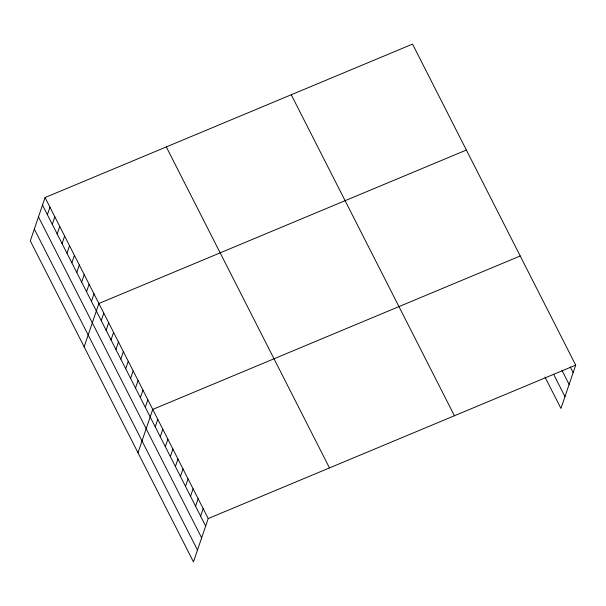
<?xml version="1.0" encoding="UTF-8"?>
<svg xmlns="http://www.w3.org/2000/svg" width="606" height="606" viewBox="0 0 606 606"><rect width="100%" height="100%" fill="white"/><g stroke="black" fill="none" stroke-linecap="round" stroke-linejoin="round"><path stroke-width="0.91" d="M45.049 197.556L30.3 240.885L193.465 561.883L208.214 518.554L45.049 197.556L412.534 44.117L575.7 365.115L560.951 408.444L544.983 377.023M47.389 214.698L49.942 207.191M52.283 224.326L54.835 216.819M57.176 233.954L59.736 226.447M62.077 243.582L64.63 236.082M66.971 253.217L69.523 245.71M71.864 262.845L74.417 255.338M76.757 272.473L79.31 264.966M81.651 282.108L84.211 274.601M86.552 291.736L89.105 284.229M91.445 301.364L93.998 293.857M84.143 346.814L98.892 303.492L466.378 150.046M101.232 320.627L103.793 313.12M106.126 330.255L108.686 322.748M111.027 339.883L113.58 332.376M115.92 349.51L118.473 342.011M120.814 359.146L123.366 351.639M125.707 368.774L128.267 361.267M130.608 378.402L133.161 370.902M135.502 388.037L138.054 380.53M140.395 397.665L142.948 390.158M145.288 407.293L147.841 399.786M137.994 452.743L152.742 409.421L520.221 255.974M155.227 426.844L157.787 419.337M160.272 436.767L162.825 429.26M165.317 446.69L167.87 439.183M170.362 456.613L172.915 449.107M175.399 466.529L177.959 459.03M180.444 476.452L182.997 468.946M185.489 486.376L188.042 478.869M190.534 496.299L193.087 488.792M195.579 506.222L198.132 498.715M200.616 516.138L203.177 508.639M208.214 518.554L575.7 365.115M570.201 366.835L573.147 372.622M561.974 370.387L569.125 384.439M553.626 374.296L564.974 396.619M291.259 94.756L454.432 415.754M166.317 146.925L329.49 467.923M42.496 205.063L205.661 526.061M38.466 216.887L201.639 537.886M34.322 229.06L197.495 550.059"/></g></svg>
